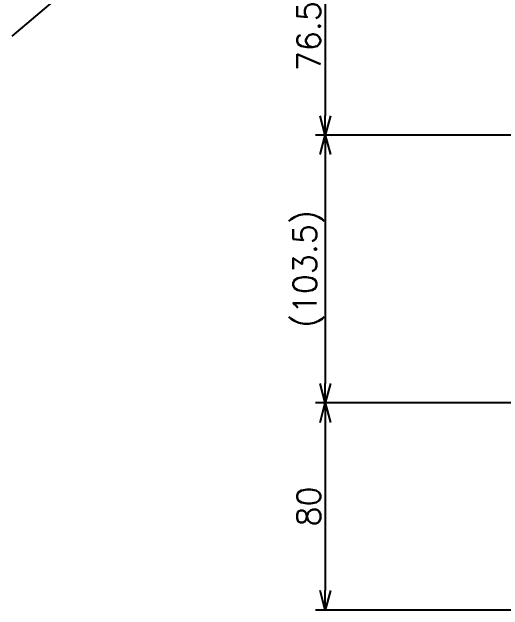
# Model space of a CAD drawing. Header units: millimetres. Extents: x -16130 to 36813, y -8099 to 27484.
# Drawn here: x 19565.5 to 19755.2, y 15503.9 to 15735 of the extents above; entities that cross this region are included whole.
import ezdxf

# ---------------------------------------------------------------- set-up
doc = ezdxf.new("R2010")
doc.units = ezdxf.units.MM
doc.header["$LTSCALE"] = 6
doc.header["$PDMODE"] = 99
doc.header["$PDSIZE"] = 1
doc.layers.add('01_NORMAL', color=7, linetype='Continuous', lineweight=25)
doc.layers.add('08_DIM', color=3, linetype='Continuous', lineweight=13)
doc.styles.add('KSS_TXT', font='txt.shx', dxfattribs={"bigfont": 'extfont2.shx'})
doc.dimstyles.new('KSS_DIM', dxfattribs={"dimtxt": 3, "dimasz": 2.5, "dimexe": 1.25, "dimexo": 0.625, "dimtad": 1, "dimdsep": 46, "dimtxsty": 'KSS_TXT', "dimblk": 'OPEN30', "dimcen": 0, "dimazin": 2, "dimtfac": 0.75, "dimtmove": 0, "dimatfit": 3, "dimldrblk": 'OPEN30', "dimfxl": 1, "dimtolj": 1, "dimarcsym": 0})

# ---------------------------------------------------------------- blocks, each defined once
blk = doc.blocks.new('_Open30')
at = {"color": 0, "linetype": 'ByBlock', "lineweight": -2}
for p, q in [((-1, 0.268), (0, 0)), ((0, 0), (-1, -0.268)), ((0, 0), (-1, 0))]:
    blk.add_line(p, q, dxfattribs=at)
blk = doc.blocks.new('*D3546')
at = {"layer": '08_DIM', "color": 0, "lineweight": -2, "transparency": 16777216}
for p, q in [((19819.76, 15763.91), (19682.75, 15763.91)), ((19686.5, 15756.41), (19686.5, 15694.91)), ((19864.76, 15687.41), (19682.75, 15687.41))]:
    blk.add_line(p, q, dxfattribs=at)
at = {"layer": 'Defpoints', "color": 0, "transparency": 16777216}
for p in [(19821.63, 15763.91), (19686.5, 15687.41), (19866.63, 15687.41)]:
    blk.add_point(p, dxfattribs=at)
at = {"layer": '08_DIM', "color": 0, "lineweight": -2, "transparency": 16777216, "xscale": 7.5, "yscale": 7.5, "zscale": 7.5}
for p, rotation in [((19686.5, 15763.91), 90), ((19686.5, 15687.41), 270)]:
    blk.add_blockref('_Open30', p, dxfattribs=dict(at, rotation=rotation))
at = {"layer": '08_DIM', "color": 0, "transparency": 16777216, "insert": (19680.12, 15725.66), "char_height": 9, "attachment_point": 5, "rotation": 90, "style": 'KSS_TXT'}
blk.add_mtext('\\A1;76.5', dxfattribs=at)
blk = doc.blocks.new('*D3893')
at = {"layer": '08_DIM', "color": 0, "lineweight": -2, "transparency": 16777216}
for p, q in [((19864.76, 15687.41), (19682.75, 15687.41)), ((19686.5, 15679.91), (19686.5, 15591.41)), ((19791.83, 15583.91), (19682.75, 15583.91))]:
    blk.add_line(p, q, dxfattribs=at)
at = {"layer": 'Defpoints', "color": 0, "transparency": 16777216}
for p in [(19866.63, 15687.41), (19686.5, 15583.91), (19793.7, 15583.91)]:
    blk.add_point(p, dxfattribs=at)
at = {"layer": '08_DIM', "color": 0, "lineweight": -2, "transparency": 16777216, "xscale": 7.5, "yscale": 7.5, "zscale": 7.5}
for p, rotation in [((19686.5, 15687.41), 90), ((19686.5, 15583.91), 270)]:
    blk.add_blockref('_Open30', p, dxfattribs=dict(at, rotation=rotation))
at = {"layer": '08_DIM', "color": 0, "transparency": 16777216, "insert": (19680.12, 15635.66), "char_height": 9, "attachment_point": 5, "rotation": 90, "style": 'KSS_TXT'}
blk.add_mtext('\\A1;(103.5)', dxfattribs=at)
blk = doc.blocks.new('*D3905')
at = {"layer": '08_DIM', "color": 0, "lineweight": -2, "transparency": 16777216}
for p, q in [((19791.83, 15583.91), (19682.75, 15583.91)), ((19686.5, 15576.41), (19686.5, 15511.41)), ((19758.13, 15503.91), (19682.75, 15503.91))]:
    blk.add_line(p, q, dxfattribs=at)
at = {"layer": 'Defpoints', "color": 0, "transparency": 16777216}
for p in [(19793.7, 15583.91), (19686.5, 15503.91), (19760.01, 15503.91)]:
    blk.add_point(p, dxfattribs=at)
at = {"layer": '08_DIM', "color": 0, "lineweight": -2, "transparency": 16777216, "xscale": 7.5, "yscale": 7.5, "zscale": 7.5}
for p, rotation in [((19686.5, 15583.91), 90), ((19686.5, 15503.91), 270)]:
    blk.add_blockref('_Open30', p, dxfattribs=dict(at, rotation=rotation))
at = {"layer": '08_DIM', "color": 0, "transparency": 16777216, "insert": (19680.13, 15543.91), "char_height": 9, "attachment_point": 5, "rotation": 90, "style": 'KSS_TXT'}
blk.add_mtext('\\A1;80', dxfattribs=at)

msp = doc.modelspace()

# ---------------------------------------------------------------- linework, layer by layer
at = {"layer": '01_NORMAL', "color": 2}
msp.add_line((20708.76772, 16700.96713), (19565.46726, 15725.65756), dxfattribs=at)

# ---------------------------------------------------------------- dimensions: what is measured, and where the dimension line sits
at = {"layer": '08_DIM'}
for base, p1, p2, picture, middle in [((19686.50142, 15687.40756), (19821.63286, 15763.90756), (19866.63286, 15687.40756), '*D3546', (19680.12017, 15725.65756)), ((19686.50142, 15503.90755), (19793.70279, 15583.90756), (19760.00801, 15503.90755), '*D3905', (19680.12642, 15543.90756))]:
    dim = msp.add_linear_dim(base=base, p1=p1, p2=p2, angle=90, dimstyle='KSS_DIM', override={"dimscale": 3}, dxfattribs=at)
    dim.commit()
    dim.dimension.update_dxf_attribs({"geometry": picture, "text_midpoint": middle})
dim = msp.add_linear_dim(base=(19686.50142, 15583.90756), p1=(19866.63286, 15687.40756), p2=(19793.70279, 15583.90756), angle=90, text='(<>)', dimstyle='KSS_DIM', override={"dimscale": 3}, dxfattribs=at)
dim.commit()
dim.dimension.update_dxf_attribs({"geometry": '*D3893', "text_midpoint": (19680.12017, 15635.65756)})

doc.saveas('drawing.dxf')
